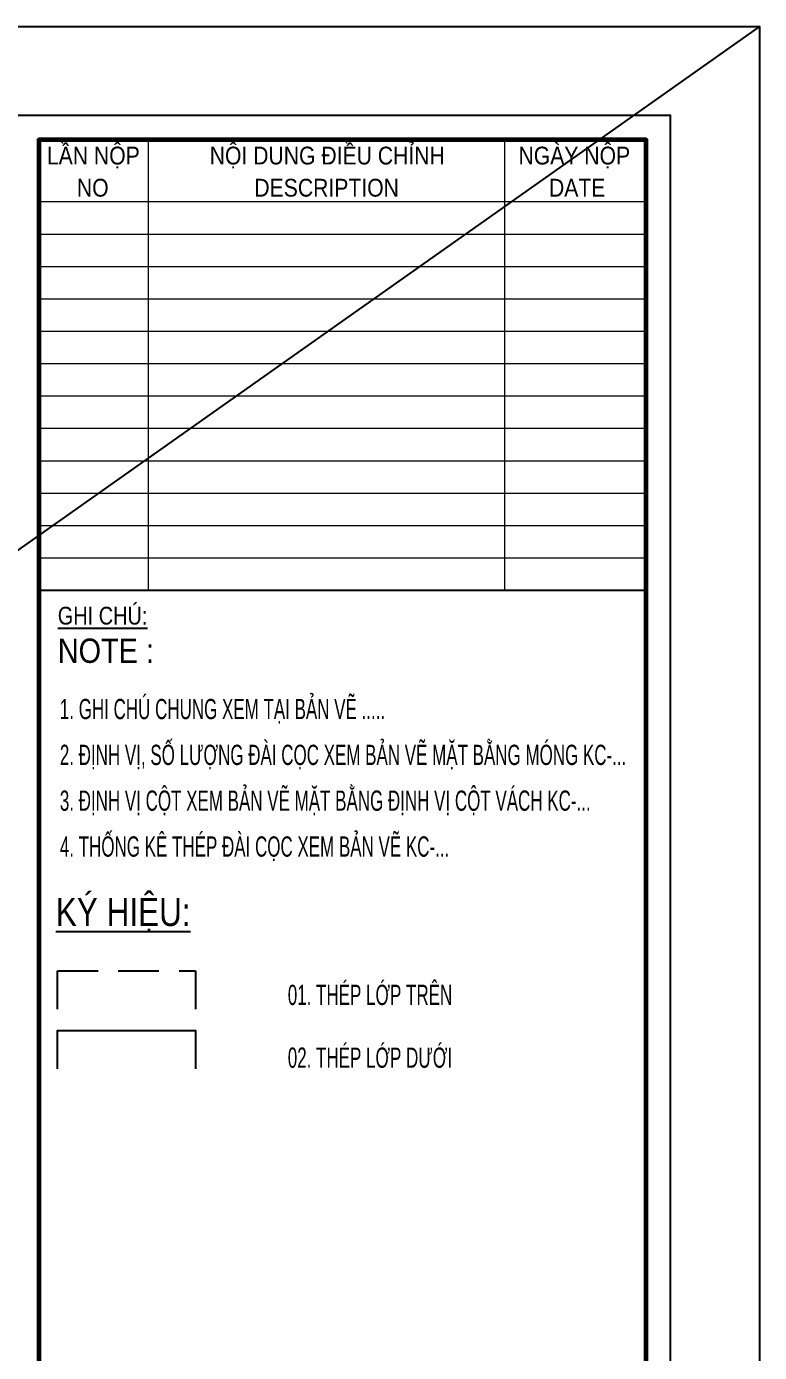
# Model space of a CAD drawing. Extents: x 71 to 2424299, y -14 to 1061502.
# Drawn here: x 1148967 to 1151230, y 532213 to 536307 of the extents above; entities that cross this region are included whole.
import ezdxf

# ---------------------------------------------------------------- set-up
doc = ezdxf.new("R2010")
doc.units = 0
doc.header["$LTSCALE"] = 1000
doc.header["$MEASUREMENT"] = 0
doc.linetypes.add('HIDDEN', pattern=[0.375, 0.25, -0.125])
doc.layers.get('Defpoints').update_dxf_attribs({"linetype": 'CONTINUOUS'})
for name, color, linetype in [('CDC -TEXT KHUNG', 7, 'CONTINUOUS'), ('CDC-KHUNGTEN', 7, 'CONTINUOUS'), ('CDC.05.STEEL', 4, 'CONTINUOUS'), ('CDC.06.TEXT', 2, 'CONTINUOUS')]:
    doc.layers.add(name, color=color, linetype=linetype)
doc.layers.add('KCS_Plotter', color=11, linetype='CONTINUOUS', plot=False)
doc.styles.add('ARIAL', font='arial.ttf', dxfattribs={"width": 0.8})
doc.styles.add('Arial_4', font='arial.ttf', dxfattribs={"width": 0.75, "height": 3})
doc.styles.add('KT CDC', font='arial.ttf', dxfattribs={"width": 0.85, "height": 200})
doc.styles.add('ROMANS', font='arial.ttf', dxfattribs={"width": 0.55})

# ---------------------------------------------------------------- blocks, each defined once
blk = doc.blocks.new('KHUNG TEN')
at = {"layer": 'CDC-KHUNGTEN', "color": 8, "lineweight": 9}
for p, q in [((76550, 58000), (76550, 52433)), ((80950, 58000), (80950, 52433)), ((82700, 57233), (75200, 57233)), ((82700, 56833), (75200, 56833)), ((82700, 56433), (75200, 56433)), ((82700, 56033), (75200, 56033)), ((82700, 55633), (75200, 55633)), ((82700, 55233), (75200, 55233)), ((82700, 54833), (75200, 54833)), ((82700, 54433), (75200, 54433)), ((82700, 54033), (75200, 54033)), ((82700, 53633), (75200, 53633)), ((82700, 53233), (75200, 53233)), ((82700, 52833), (75200, 52833))]:
    blk.add_line(p, q, dxfattribs=at)
at = {"layer": 'CDC-KHUNGTEN', "color": 6, "lineweight": 25}
blk.add_line((82700, 52433), (75200, 52433), dxfattribs=at)
at = {"layer": 'CDC-KHUNGTEN', "color": 8}
blk.add_lwpolyline([(75096, 1100), (83000, 1100), (83000, 58300), (3000, 58300), (3000, 1100), (75096, 1100)], dxfattribs=at)
at = {"layer": 'CDC-KHUNGTEN', "color": 255, "lineweight": 60}
blk.add_lwpolyline([(75200, 1400), (82700, 1400), (82700, 58000), (75200, 58000), (75200, 1400)], dxfattribs=at)
at = {"layer": 'Defpoints', "color": 1, "ltscale": 0.2}
blk.add_lwpolyline([(0, 0), (0, 59400), (84100, 59400), (84100, 0), (0, 0)], close=True, dxfattribs=at)
at = {"layer": 'CDC -TEXT KHUNG', "color": 7, "style": 'KT CDC', "width": 0.85}
for s, p in [('NO', (75672, 57299)), ('DESCRIPTION', (77863, 57299)), ('DATE', (81501, 57299))]:
    blk.add_text(s, height=220, dxfattribs=at).set_placement(p)
at = {"layer": 'CDC -TEXT KHUNG', "char_height": 220, "attachment_point": 2, "line_spacing_factor": 0.941778, "style": 'KT CDC'}
for s, insert, width in [('LẦN NỘP', (75875, 57916), 1464.22), ('NỘI DUNG ĐIỀU CHỈNH', (78763, 57916), 3699.71), ('NGÀY NỘP', (81814, 57916), 1755.59)]:
    blk.add_mtext(s, dxfattribs=dict(at, insert=insert, width=width))
at = {"layer": 'CDC-KHUNGTEN', "color": 7, "style": 'Arial_4', "width": 0.85}
blk.add_text('NOTE :', height=300, dxfattribs=at).set_placement((75436, 51540))
at = {"layer": 'CDC-KHUNGTEN', "color": 6, "insert": (75436, 52233), "char_height": 220, "width": 1881.96, "attachment_point": 1, "style": 'ARIAL'}
blk.add_mtext('{\\LGHI CHÚ:}', dxfattribs=at)

msp = doc.modelspace()

# ---------------------------------------------------------------- linework, layer by layer
at = {"layer": 'CDC.05.STEEL', "linetype": 'HIDDEN', "ltscale": 0.5, "elevation": 80000}
msp.add_lwpolyline([(1149062.82, 533273.22), (1149062.82, 533391.69), (1149488.86, 533391.69), (1149488.86, 533273.22)], dxfattribs=at)
at = {"layer": 'CDC.05.STEEL', "elevation": 80000}
msp.add_lwpolyline([(1149062.82, 533088.48), (1149062.82, 533206.95), (1149488.86, 533206.95), (1149488.86, 533088.48)], dxfattribs=at)
at = {"layer": 'KCS_Plotter'}
msp.add_line((1151229.55, 536307.16), (1130204.55, 521457.16), dxfattribs=at)

# ---------------------------------------------------------------- block references
at = {"layer": 'CDC.06.TEXT', "xscale": 0.2499999999982123, "yscale": 0.2499999999982123, "zscale": 0.2499999999982123}
msp.add_blockref('KHUNG TEN', (1130204.55, 521457.16), dxfattribs=at)

# ---------------------------------------------------------------- texts
at = {"layer": 'CDC.06.TEXT'}
for s, height, style, width, p in [('1. GHI CHÚ CHUNG XEM TẠI BẢN VẼ .....', 62.5, 'ROMANS', 0.6, (1149069.91, 534168.39)), ('2. ĐỊNH VỊ, SỐ LƯỢNG ĐÀI CỌC XEM BẢN VẼ MẶT BẰNG MÓNG KC-...', 62.5, 'ROMANS', 0.6, (1149069.91, 534026.86)), ('3. ĐỊNH VỊ CỘT XEM BẢN VẼ MẶT BẰNG ĐỊNH VỊ CỘT VÁCH KC-...', 62.5, 'ROMANS', 0.6, (1149069.91, 533885.54)), ('4. THỐNG KÊ THÉP ĐÀI CỌC XEM BẢN VẼ KC-...', 62.5, 'ROMANS', 0.6, (1149069.91, 533743.82)), ('%%UKÝ HIỆU:', 87, 'ARIAL', 0.8, (1149057.55, 533529.63, 80000)), ('01. THÉP LỚP TRÊN', 62.5, 'ROMANS', 0.6, (1149773.52, 533285.69)), ('02. THÉP LỚP DƯỚI', 62.5, 'ROMANS', 0.6, (1149773.52, 533091.86))]:
    msp.add_text(s, height=height, dxfattribs=dict(at, style=style, width=width)).set_placement(p)

doc.saveas('drawing.dxf')
